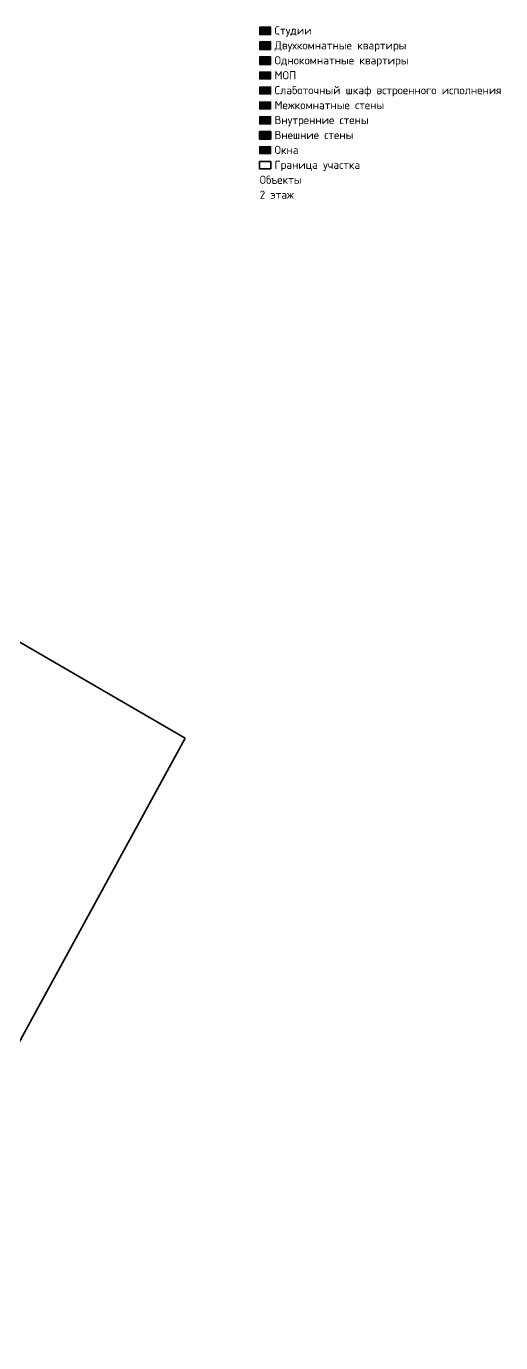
# Model space of a CAD drawing. Header units: millimetres. Extents: x 0 to 187688, y -153198 to 23097.
# Drawn here: x 124088 to 187688, y -153198 to 23097 of the extents above; entities that cross this region are included whole.
import ezdxf

# ---------------------------------------------------------------- set-up
doc = ezdxf.new("R2010")
doc.units = ezdxf.units.MM
doc.linetypes.add('Solid', pattern=[0])
for name, color, linetype, lineweight in [('Border', 7, 'Solid', 35), ('Inner Walls', 5, 'Solid', 0), ('Legend', 7, 'Solid', 0), ('One-Bedroom Apartment', 1, 'Solid', 35), ('Outer Walls', 254, 'Solid', 25), ('Room Objects', 47, 'Solid', 15), ('Room Walls', 47, 'Solid', 35), ('Service Area', 250, 'Solid', 25), ('Studio Apartment', 250, 'Solid', 25), ('Two-Bedroom Apartment', 250, 'Solid', 25), ('Windows', 47, 'Solid', 9)]:
    doc.layers.add(name, color=color, linetype=linetype, lineweight=lineweight)
doc.styles.add('isocpeur', font='isocpeur')

msp = doc.modelspace()

# ---------------------------------------------------------------- hatches: boundary and pattern name
at = {"layer": 'Inner Walls', "linetype": 'Solid', "lineweight": 35}
msp.add_hatch(color=47, dxfattribs=at).paths.add_polyline_path([(155367, 10000), (156867, 10000), (156867, 11000), (155367, 11000)], flags=0)
at = {"layer": 'One-Bedroom Apartment', "linetype": 'Solid', "lineweight": 0}
msp.add_hatch(color=250, dxfattribs=at).paths.add_polyline_path([(155367, 18000), (156867, 18000), (156867, 19000), (155367, 19000)], flags=0)
at = {"layer": 'Outer Walls', "linetype": 'Solid', "lineweight": 0}
msp.add_hatch(color=47, dxfattribs=at).paths.add_polyline_path([(155367, 8000), (156867, 8000), (156867, 9000), (155367, 9000)], flags=0)
at = {"layer": 'Room Objects', "linetype": 'Solid', "lineweight": 9}
msp.add_hatch(color=5, dxfattribs=at).paths.add_polyline_path([(155367, 14000), (156867, 14000), (156867, 15000), (155367, 15000)], flags=0)
at = {"layer": 'Room Walls', "linetype": 'Solid', "lineweight": 15}
msp.add_hatch(color=47, dxfattribs=at).paths.add_polyline_path([(155367, 12000), (156867, 12000), (156867, 13000), (155367, 13000)], flags=0)
at = {"layer": 'Service Area', "linetype": 'Solid', "lineweight": 0}
msp.add_hatch(color=254, dxfattribs=at).paths.add_polyline_path([(155367, 16000), (156867, 16000), (156867, 17000), (155367, 17000)], flags=0)
at = {"layer": 'Studio Apartment', "linetype": 'Solid', "lineweight": 25}
msp.add_hatch(color=252, dxfattribs=at).paths.add_polyline_path([(155367, 22000), (156867, 22000), (156867, 23000), (155367, 23000)], flags=0)
at = {"layer": 'Two-Bedroom Apartment', "linetype": 'Solid', "lineweight": 25}
msp.add_hatch(color=151, dxfattribs=at).paths.add_polyline_path([(155367, 20000), (156867, 20000), (156867, 21000), (155367, 21000)], flags=0)
at = {"layer": 'Windows', "linetype": 'Solid', "lineweight": 35}
msp.add_hatch(color=5, dxfattribs=at).paths.add_polyline_path([(155367, 6000), (156867, 6000), (156867, 7000), (155367, 7000)], flags=0)

# ---------------------------------------------------------------- linework, layer by layer
at = {"layer": 'Border', "color": 1, "linetype": 'Solid', "lineweight": 35}
for p, q in [((156867, 5000), (155367, 5000)), ((155367, 5000), (155367, 4000)), ((155367, 4000), (156867, 4000)), ((156867, 4000), (156867, 5000)), ((20730, 0), (145367, -72238)), ((145367, -72238), (101123, -153198))]:
    msp.add_line(p, q, dxfattribs=at)
at = {"layer": 'Inner Walls', "color": 47, "linetype": 'Solid', "lineweight": 15}
for p, q in [((156867, 11000), (155367, 11000)), ((155367, 11000), (155367, 10000)), ((156867, 10000), (156867, 11000)), ((155367, 10000), (156867, 10000))]:
    msp.add_line(p, q, dxfattribs=at)
at = {"layer": 'One-Bedroom Apartment', "color": 250, "linetype": 'Solid', "lineweight": 25}
for p, q in [((156867, 19000), (155367, 19000)), ((155367, 19000), (155367, 18000)), ((155367, 18000), (156867, 18000)), ((156867, 18000), (156867, 19000))]:
    msp.add_line(p, q, dxfattribs=at)
at = {"layer": 'Outer Walls', "color": 47, "linetype": 'Solid', "lineweight": 35}
for p, q in [((156867, 9000), (155367, 9000)), ((155367, 9000), (155367, 8000)), ((156867, 8000), (156867, 9000)), ((155367, 8000), (156867, 8000))]:
    msp.add_line(p, q, dxfattribs=at)
at = {"layer": 'Room Objects', "color": 0, "linetype": 'Solid', "lineweight": 0}
for p, q in [((156867, 15000), (155367, 15000)), ((155367, 15000), (155367, 14000)), ((156867, 14000), (156867, 15000)), ((155367, 14000), (156867, 14000))]:
    msp.add_line(p, q, dxfattribs=at)
at = {"layer": 'Room Walls', "color": 47, "linetype": 'Solid', "lineweight": 9}
for p, q in [((156867, 13000), (155367, 13000)), ((155367, 13000), (155367, 12000)), ((156867, 12000), (156867, 13000)), ((155367, 12000), (156867, 12000))]:
    msp.add_line(p, q, dxfattribs=at)
at = {"layer": 'Service Area', "color": 254, "linetype": 'Solid', "lineweight": 0}
for p, q in [((156867, 17000), (155367, 17000)), ((155367, 17000), (155367, 16000)), ((155367, 16000), (156867, 16000)), ((156867, 16000), (156867, 17000))]:
    msp.add_line(p, q, dxfattribs=at)
at = {"layer": 'Studio Apartment', "color": 252, "linetype": 'Solid', "lineweight": 25}
for p, q in [((156867, 23000), (155367, 23000)), ((155367, 23000), (155367, 22000)), ((156867, 22000), (156867, 23000)), ((155367, 22000), (156867, 22000))]:
    msp.add_line(p, q, dxfattribs=at)
at = {"layer": 'Two-Bedroom Apartment', "color": 151, "linetype": 'Solid', "lineweight": 25}
for p, q in [((156867, 21000), (155367, 21000)), ((155367, 21000), (155367, 20000)), ((155367, 20000), (156867, 20000)), ((156867, 20000), (156867, 21000))]:
    msp.add_line(p, q, dxfattribs=at)
at = {"layer": 'Windows', "color": 5, "linetype": 'Solid', "lineweight": 0}
for p, q in [((156867, 7000), (155367, 7000)), ((155367, 7000), (155367, 6000)), ((155367, 6000), (156867, 6000)), ((156867, 6000), (156867, 7000))]:
    msp.add_line(p, q, dxfattribs=at)

# ---------------------------------------------------------------- texts
at = {"layer": 'Border', "color": 7, "linetype": 'Solid', "lineweight": 35, "style": 'isocpeur'}
msp.add_text('Граница участка', height=1093.5, dxfattribs=at).set_placement((157367, 4000))
at = {"layer": 'Inner Walls', "color": 7, "linetype": 'Solid', "lineweight": 15, "style": 'isocpeur'}
msp.add_text('Внутренние стены', height=1093.5, dxfattribs=at).set_placement((157367, 10000))
at = {"layer": 'Legend', "color": 7, "linetype": 'Solid', "lineweight": 0, "style": 'isocpeur'}
for s, p in [('Объекты', (155367, 2000)), ('2 этаж', (155367, 0))]:
    msp.add_text(s, height=1093.5, dxfattribs=at).set_placement(p)
at = {"layer": 'One-Bedroom Apartment', "color": 7, "linetype": 'Solid', "lineweight": 25, "style": 'isocpeur'}
msp.add_text('Однокомнатные квартиры', height=1093.5, dxfattribs=at).set_placement((157367, 18000))
at = {"layer": 'Outer Walls', "color": 7, "linetype": 'Solid', "lineweight": 35, "style": 'isocpeur'}
msp.add_text('Внешние стены', height=1093.5, dxfattribs=at).set_placement((157367, 8000))
at = {"layer": 'Room Objects', "color": 7, "linetype": 'Solid', "lineweight": 0, "style": 'isocpeur'}
msp.add_text('Слаботочный шкаф встроенного исполнения', height=1093.5, dxfattribs=at).set_placement((157367, 14000))
at = {"layer": 'Room Walls', "color": 7, "linetype": 'Solid', "lineweight": 9, "style": 'isocpeur'}
msp.add_text('Межкомнатные стены', height=1093.5, dxfattribs=at).set_placement((157367, 12000))
at = {"layer": 'Service Area', "color": 7, "linetype": 'Solid', "lineweight": 0, "style": 'isocpeur'}
msp.add_text('МОП', height=1093.5, dxfattribs=at).set_placement((157367, 16000))
at = {"layer": 'Studio Apartment', "color": 7, "linetype": 'Solid', "lineweight": 25, "style": 'isocpeur'}
msp.add_text('Студии', height=1093.5, dxfattribs=at).set_placement((157367, 22000))
at = {"layer": 'Two-Bedroom Apartment', "color": 7, "linetype": 'Solid', "lineweight": 25, "style": 'isocpeur'}
msp.add_text('Двухкомнатные квартиры', height=1093.5, dxfattribs=at).set_placement((157367, 20000))
at = {"layer": 'Windows', "color": 7, "linetype": 'Solid', "lineweight": 0, "style": 'isocpeur'}
msp.add_text('Окна', height=1093.5, dxfattribs=at).set_placement((157367, 6000))

doc.saveas('drawing.dxf')
